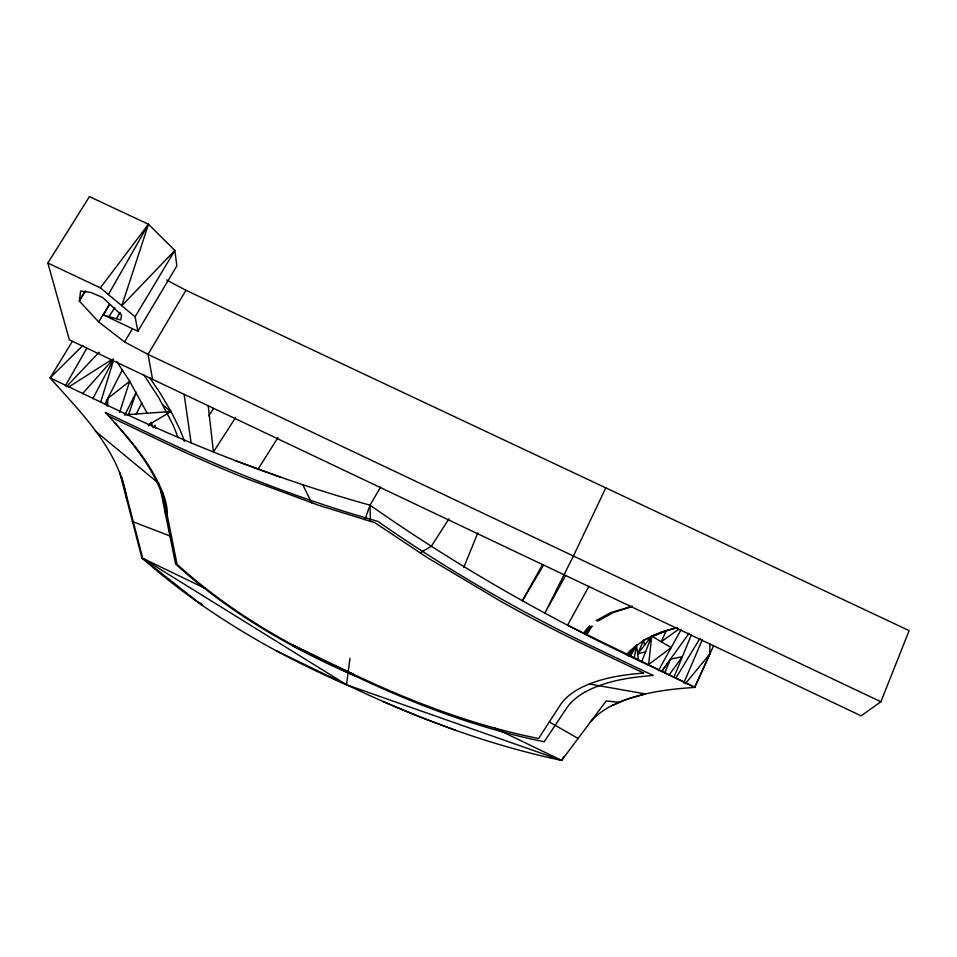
<?xml version="1.0" encoding="UTF-8"?>
<svg xmlns="http://www.w3.org/2000/svg" width="957" height="957" viewBox="0 0 957 957"><rect width="100%" height="100%" fill="white"/><g stroke="black" fill="none" stroke-linecap="round" stroke-linejoin="round"><path stroke-width="1.44" d="M107.698 405.995L107.71 398.543L129.697 381.269L116.694 361.555M713.467 646.011L694.662 687.425L709.855 653.942L709.855 643.786M676.671 627.613L661.024 632.242L651.705 636.094L648.643 664.565L671.192 647.578L651.705 636.094L643.547 640.389L630.603 650.234A506.313 145.524 19.7 0 0 626.656 654.588M349.987 658.272L346.53 684.757C415.254 717.487 487.041 744.69 561.663 760.396L606.248 700.907L618.856 702.33C642.984 692.366 669.218 689.052 695.081 687.401L637.087 659.744A1059.112 564.977 19.5 0 1 567.561 625.196C499.243 589.44 433.15 549.426 370.012 505.152C309.111 488.297 249.418 467.195 191.113 442.864A1228.788 566.448 40.9 0 1 101.514 402.442L50.087 377.919L72.254 341.541M106.478 405.708L107.71 398.543M634.216 658.26L636.513 645.126L628.749 655.832M150.405 425.075L151.086 422.24L153.072 427.408M100.712 402.012L113.381 360.837M119.589 412.443L129.697 381.269L146.888 412.718M47.85 263.055L100.341 287.842L148.455 224.261L121.826 305.738L174.844 250.435L148.455 224.261L89.432 196.604L47.85 263.055L69.359 339.831L861.133 715.848L880.883 701.756L909.15 630.627L185.921 290.282L166.662 280.006M128.621 414.56L136.205 392.226L124.924 414.776M364.916 519.759L370.012 505.152L380.575 487.161M641.489 662.256L651.705 636.094L666.204 630.783L661.275 641.728L678.537 629.335M463.786 567.441L477.794 532.893M673.907 677.377L691.421 634.706M664.864 672.687L670.474 659.17L682.413 656.658L669.278 674.733M683.8 682.975L702.342 639.635M645.592 651.765L637.661 653.93L643.547 640.389L648.87 638.128M605.793 487.879L573.422 556.017L544.844 613.126L565.707 575.468M135.966 414.537L141.935 402.706M105.007 403.818L122.376 369.857M92.805 398.782L113.56 359.306M630.352 656.466L636.513 645.126L638.558 660.713M119.625 472.136L141.899 557.883C202.25 611.403 272.649 652.853 346.53 684.757L561.663 760.396L563.769 756.532M588.974 586.27L567.561 625.196L694.65 687.198M84.372 291.909L79.335 301.06L98.715 321.983L124.554 341.948L148.036 354.401L880.883 701.756M658.332 670.761L681.025 629.838M542.583 564.57L522.355 600.745L543.612 565.061M108.38 294.529L148.455 224.261M65.351 385.862L86.692 348.444M185.921 290.282L148.036 354.401L152.582 379.355M137.868 331.266L176.866 265.855L174.844 250.435L135.104 316.803L137.868 331.266L103.38 314.949L120.702 320.045L121.563 315.14L102.495 297.376L90.604 292.411L80.639 291.06L79.335 301.06L85.472 291.048M124.554 341.948L132.198 329.148M116.323 318.621L120.115 312.341M584.751 634.359L589.847 625.926L587.155 628.629A412 123.046 20.8 0 0 583.531 633.474M98.715 321.983L109.445 304.17M103.38 314.949L109.576 304.745M675.642 678.501L699.986 638.343M586.844 634.67L592.084 626.057L589.321 628.821A422.3 125.929 20.7 0 0 585.6 633.761M148.73 425.985L150.309 423.484M277.913 437.624L258.175 468.978M153.395 427.731L154.974 425.255L155.524 428.078M448.929 518.802L431.356 546.256L420.051 552.919M235.781 417.324L213.435 452.003L208.231 405.78M208.734 415.817L213.531 408.448M109.17 316.3L114.852 307.64M662.088 671.096L670.474 659.17M661.849 671.156L689.136 633.187M628.043 655.605L634.12 647.183M637.661 653.93L651.705 636.094M685.26 683.8L709.855 653.942M82.565 393.662L113.261 359.102M66.5 386.7L99.181 352.164M82.84 345.501L50.087 377.919C81.584 413.388 119.888 450.639 126.803 499.793M68.581 387.095L111.778 359.569M148.227 425.087L171.052 411.486L160.154 393.136L149.794 377.871M584.679 692.258C605.59 680.798 629.718 677.329 653.176 675.463L604.07 652.028A782.874 368.074 22.4 0 1 506.755 602.001C462.47 577.25 419.393 550.371 377.788 521.35C332.581 508.61 288.141 493.202 244.573 475.689A865.75 375.802 36 0 1 149.113 433.318L105.27 412.395C128.465 437.66 152.546 464.097 164.305 496.934A403.531 99.325 32.2 0 1 167.272 515.416M590.17 722.368A721.327 172.296 19.6 0 1 611.487 705.799L618.856 702.33M611.487 705.799L627.086 699.148L645.485 693.945L589.249 683.98M654.205 635.867L668.225 629.921M631.309 606.774L613.509 612.492L598.269 620.878L596.187 620.603L610.71 612.659L632.35 606.176M661.024 632.242L677.496 627.613M124.494 414.86L171.052 411.486L179.39 428.401A549.485 142.784 33.7 0 1 184.438 441.356M235.745 460.76L280.377 477.112M171.506 536.578L132.461 521.529M455.604 730.287L419.298 716.661L382.872 701.445M108.679 416.128L151.493 436.571A829.217 355.238 35.6 0 0 244.741 477.974L319.04 505.416L374.725 522.606L427.755 557.883L500.714 601.319A751.783 347.714 22.7 0 0 595.756 650.174L643.678 673.046C620.961 674.912 597.575 678.369 577.43 689.662A579.404 145.572 20.5 0 0 560.706 704.352L538.6 738.517C474.217 725.597 412.347 702.223 353.157 674.099C289.421 646.669 228.603 610.949 177.033 564.247L162.714 492.652M584.667 692.258A595.697 148.861 20.3 0 0 567.31 707.151L544.21 741.759C478.548 728.492 415.422 704.663 355.035 675.965C290.103 648.009 228.149 611.631 175.598 564.068L160.776 490.893M200.826 602.97L202.441 605.482L141.899 557.883L206.473 589.034M494.673 728.074L561.663 760.396M292.304 644.707L353.157 674.099M293.057 646.023L355.035 675.965M276.465 650.88L346.53 684.757L141.899 557.883M578.112 738.445L549.318 721.961M95.329 431.045L158.718 483.369M100.341 287.842L135.104 316.803M162.929 404.919L171.423 412.192M115.259 423.245C134.064 444.897 152.761 467.889 162.403 495.283A413.304 101.478 32.3 0 1 165.489 514.196M143.682 374.618L158.742 397.633L172.703 424.25A563.864 145.572 33.8 0 1 177.966 437.552M302.807 484.744L311.659 502.88M121.814 477.352L142.378 556.914M643.547 640.389L644.635 645.066M184.139 394.344L191.113 442.864M370.012 505.152L370.383 521.35"/></g></svg>
